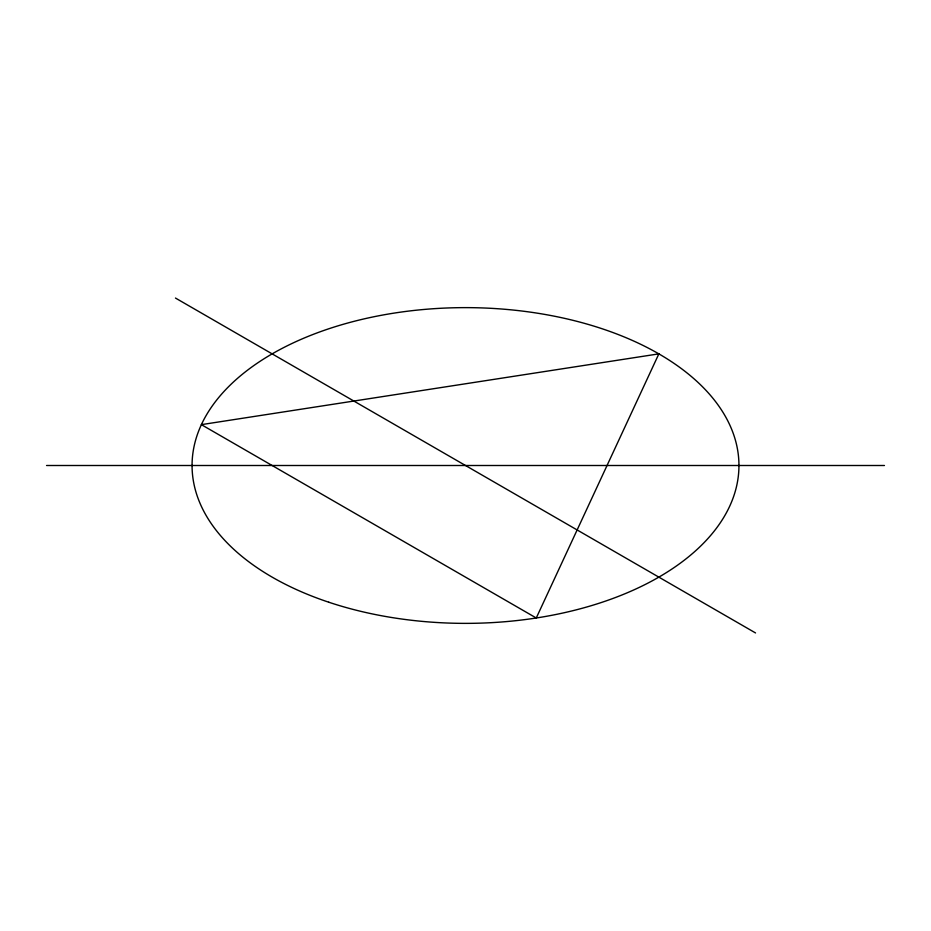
<?xml version="1.0" encoding="UTF-8"?>
<svg xmlns="http://www.w3.org/2000/svg" width="931" height="931" viewBox="0 0 931 931"><rect width="100%" height="100%" fill="white"/><g stroke="black" fill="none" stroke-linecap="round" stroke-linejoin="round"><path stroke-width="1.4" d="M46.55 465.5L884.45 465.5M175.459 298.048L755.541 632.952M658.857 353.861L536.268 617.998L201.364 424.641L658.857 353.861M328.771 602.217A273.446 157.874 0 0 0 738.946 465.5A273.446 157.874 0 0 0 328.771 328.783A273.446 157.874 0 0 0 328.771 602.217"/></g></svg>
